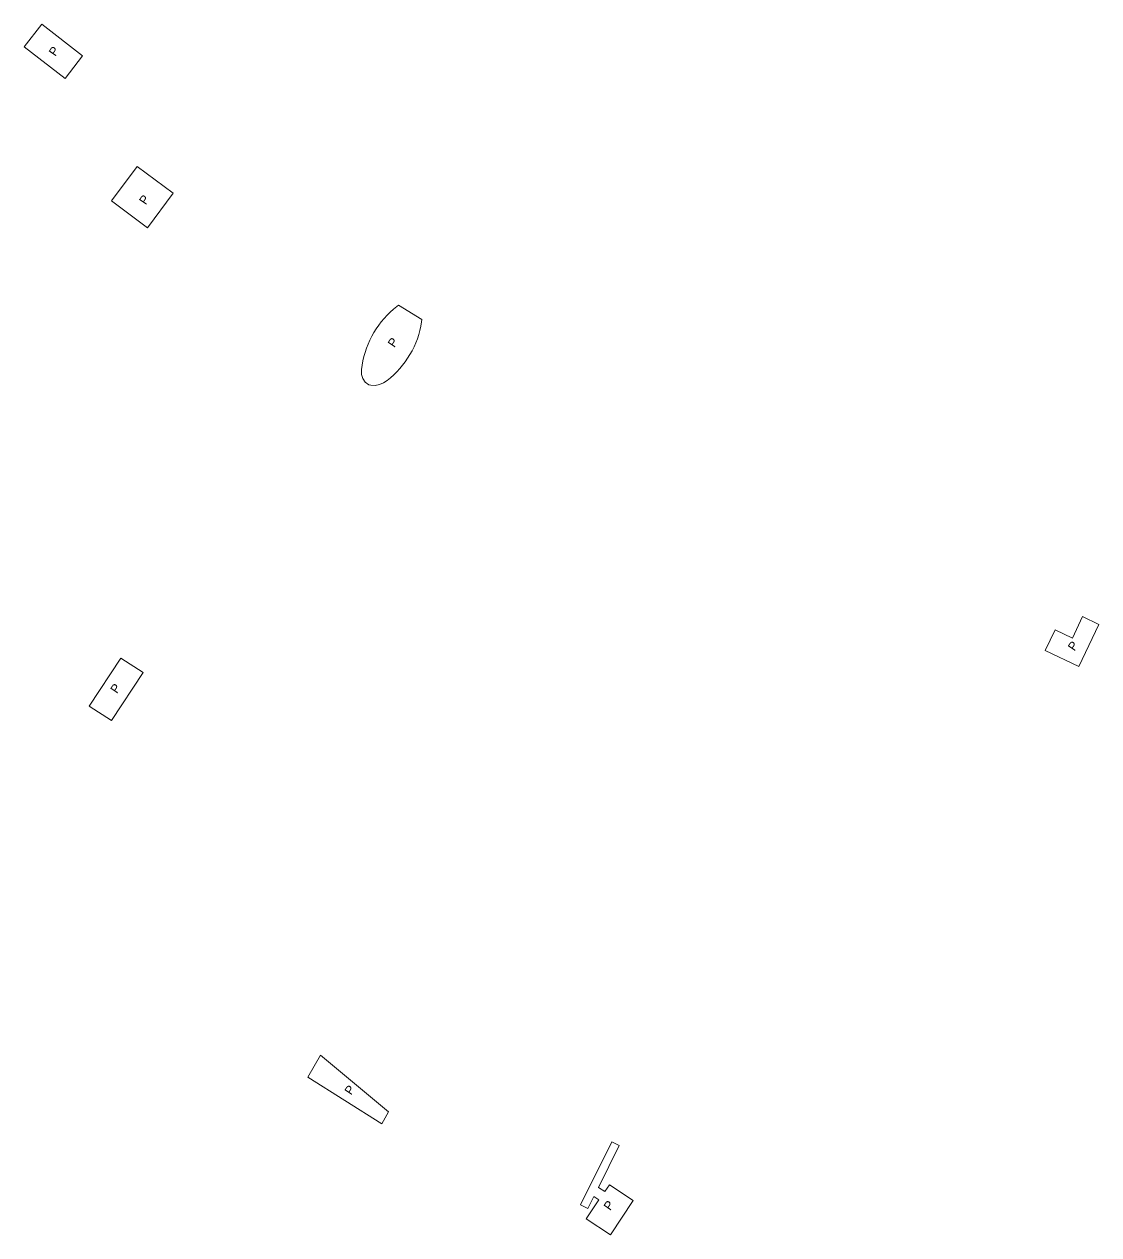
# Model space of a CAD drawing. Header units: metres. Extents: x 322294 to 7190115, y 7390841 to 10157759.
# Drawn here: x 325531.9 to 325716.5, y 7392676.4 to 7392884.5 of the extents above; entities that cross this region are included whole.
import ezdxf

# ---------------------------------------------------------------- set-up
doc = ezdxf.new("R2010")
doc.units = ezdxf.units.M
doc.layers.add('220_PISCINA_TOP', color=4, linetype='Continuous', lineweight=18)
doc.styles.get("Standard").update_dxf_attribs({"font": 'arial.ttf'})

msp = doc.modelspace()

# ---------------------------------------------------------------- linework, layer by layer
at = {"layer": '220_PISCINA_TOP'}
for points in [[(325531.892, 7392880.566), (325534.923, 7392884.475), (325541.934, 7392879.039), (325538.903, 7392875.13)], [(325546.88, 7392854.131), (325551.316, 7392860.05), (325557.505, 7392855.412), (325553.069, 7392849.493)], [(325596.204, 7392836.194), (325595.915, 7392835.973), (325595.336, 7392835.498), (325594.779, 7392834.997), (325594.246, 7392834.469), (325593.738, 7392833.918), (325593.257, 7392833.343), (325592.803, 7392832.746), (325592.378, 7392832.128), (325591.982, 7392831.492), (325591.616, 7392830.837), (325591.281, 7392830.166), (325590.978, 7392829.48), (325590.708, 7392828.781), (325590.47, 7392828.07), (325590.266, 7392827.348), (325590.096, 7392826.618), (325589.961, 7392825.88), (325589.86, 7392825.137), (325589.844, 7392825.034), (325589.853, 7392824.287), (325590.081, 7392823.575), (325590.506, 7392822.961), (325591.092, 7392822.498), (325591.439, 7392822.436), (325592.187, 7392822.413), (325592.924, 7392822.542), (325593.62, 7392822.816), (325594.247, 7392823.225), (325594.827, 7392823.7), (325595.385, 7392824.201), (325595.918, 7392824.728), (325596.425, 7392825.28), (325596.906, 7392825.855), (325597.36, 7392826.452), (325597.784, 7392827.07), (325598.18, 7392827.707), (325598.544, 7392828.362), (325598.878, 7392829.034), (325599.179, 7392829.72), (325599.447, 7392830.421), (325599.683, 7392831.133), (325599.884, 7392831.855), (325600.051, 7392832.586), (325600.184, 7392833.324), (325600.245, 7392833.755)], [(325713.09, 7392774.115), (325716.547, 7392781.334), (325713.772, 7392782.662), (325712.009, 7392778.98), (325709.045, 7392780.399), (325707.351, 7392776.862)], [(325548.485, 7392775.549), (325543.076, 7392767.302), (325546.904, 7392764.791), (325552.313, 7392773.039)], [(325580.614, 7392703.507), (325593.337, 7392695.516), (325594.51, 7392697.549), (325582.816, 7392707.322)], [(325629.762, 7392683.012), (325628.738, 7392680.966), (325627.461, 7392681.605), (325632.865, 7392692.408), (325634.15, 7392691.765), (325630.59, 7392684.566), (325631.668, 7392683.852), (325632.447, 7392685.027), (325636.537, 7392682.314), (325632.637, 7392676.434), (325628.481, 7392679.19), (325630.633, 7392682.434)]]:
    msp.add_lwpolyline(points, close=True, dxfattribs=at)

# ---------------------------------------------------------------- texts
for p in [(325537.239, 7392878.841), (325552.76, 7392853.325), (325595.483, 7392828.791), (325712.354, 7392776.631), (325547.811, 7392769.339), (325588.061, 7392700.327), (325632.579, 7392680.491)]:
    msp.add_text('P', height=1.5, rotation=55.83006, dxfattribs=at).set_placement(p)

doc.saveas('drawing.dxf')
